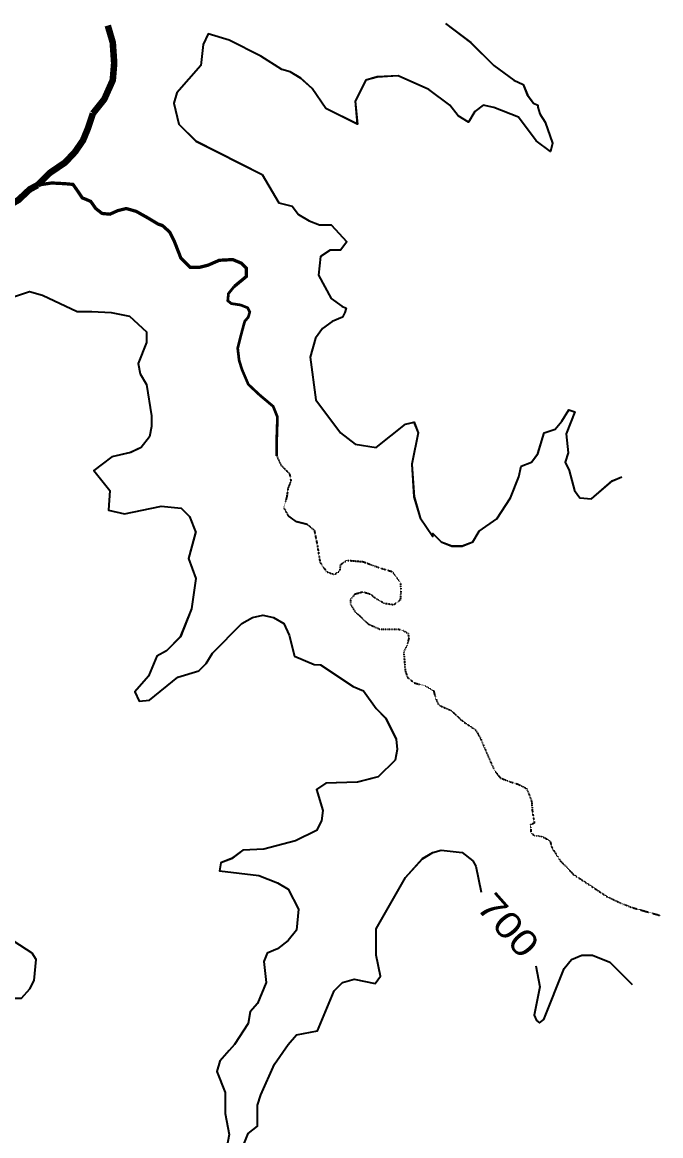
# Model space of a CAD drawing. Header units: inches. Extents: x -43639 to 75791, y -33466 to 47612.
# Drawn here: x 46587 to 75791, y -4732 to 46207 of the extents above; entities that cross this region are included whole.
import ezdxf

# ---------------------------------------------------------------- set-up
doc = ezdxf.new("R2010")
doc.units = ezdxf.units.IN
doc.header["$LTSCALE"] = 8
doc.header["$MEASUREMENT"] = 0
doc.linetypes.add('DIVIDE3', pattern=[0.75, 0.25, -0.125, 0, -0.125, 0, -0.125, 0, -0.125])
doc.layers.add('TOPO100', color=14, linetype='CONTINUOUS')
doc.layers.add('TOPOCREEK', color=5, linetype='CONTINUOUS')
doc.styles.get("Standard").update_dxf_attribs({"font": 'txt', "height": 0.2})

# ---------------------------------------------------------------- blocks, each defined once
blk = doc.blocks.new('801')
at = {"layer": 'TOPO100', "linetype": 'Continuous'}
for points in [[(44761, 33170), (46913, 33887), (47513, 33719), (49093, 32977), (49776, 32977), (50655, 32929), (51497, 32759), (52265, 32039), (52265, 31559), (51881, 30599), (51977, 30119), (52265, 29639), (52505, 28199), (52505, 27719), (52409, 27239), (52025, 26759), (51545, 26519), (50681, 26327), (50239, 25989), (50239, 25989), (49865, 25703), (50585, 24791), (50537, 23879), (51257, 23726), (52876, 24059), (52876, 24059), (52937, 24071), (53849, 23975), (54233, 23591), (54233, 23591), (54521, 22871), (54517, 22857), (54517, 22857), (54185, 21671), (54521, 20759), (54329, 19367), (53817, 18087), (53177, 17447), (52745, 17207), (52361, 16295), (51737, 15575), (51929, 15143), (52409, 15191), (53705, 16247), (54665, 16535), (55001, 16871), (55289, 17351), (56633, 18695), (57113, 18983), (57593, 19079), (58073, 18983), (58553, 18695), (58793, 18167), (59033, 17207), (59945, 16823), (60233, 16804), (61721, 15815), (62201, 15623), (62777, 14807), (63209, 14375), (63689, 13415), (63737, 12935), (63641, 12455), (62873, 11687), (61913, 11447), (60473, 11399), (60041, 11111), (60329, 10151), (60281, 9671), (60041, 9239), (59081, 8759), (57641, 8375), (56681, 8327), (56153, 7943), (55673, 7751), (55610, 7384), (57401, 7175), (58265, 6839), (58745, 6551), (59225, 5639), (59129, 4679), (59129, 4679), (58745, 4199), (58265, 3815), (57785, 3623), (57641, 3239), (57737, 2279), (57353, 1319), (57017, 935), (56921, 407), (56297, -553), (56046, -840), (56046, -840), (55625, -1321), (55481, -1801), (55865, -2761), (55865, -3721), (56057, -4681), (55865, -5641)], [(56345, -6073), (56921, -4633), (57353, -4297), (57353, -3971), (57353, -3971), (57353, -3337), (57497, -2857), (58121, -1465), (58745, -553), (59129, -121), (60089, 71), (60857, 1895), (61241, 2279), (61769, 2423), (62729, 2231), (62969, 2567), (62777, 3527), (62777, 4734), (64121, 7079), (64889, 7943), (65369, 8231), (65753, 8327), (66713, 8231), (67193, 7847), (67337, 7607), (67577, 6407)], [(70073, 3047), (70265, 2087), (70005, 778), (70102, 534), (70248, 437), (70444, 583), (71369, 2915), (71705, 3335), (72185, 3527), (72665, 3527), (73465, 3207), (74489, 2183)]]:
    blk.add_lwpolyline(points, dxfattribs=at)
at = {"layer": 'TOPO100', "width": 1.2}
blk.add_text('700', height=1200, rotation=311.642, dxfattribs=at).set_placement((67300, 5698))
blk = doc.blocks.new('902')
at = {"layer": 'TOPO100', "linetype": 'Continuous'}
for points in [[(26347, 45997), (26009, 45287), (25865, 44807), (25385, 43847), (24761, 43655), (24377, 43943), (24146, 44519), (24281, 45863)], [(29675, 45867), (29753, 45479), (30233, 45095), (30713, 45191), (31001, 45671)], [(36857, 45959), (37262, 45587), (37626, 45621), (37626, 45621), (38009, 45863)], [(65945, 46151), (67097, 45287), (68153, 44231), (69065, 43559), (69497, 43367), (69689, 42887), (69977, 42503), (70169, 42407), (70175, 42317), (70265, 42023), (70505, 41639), (70841, 40679), (70745, 40295), (70086, 40789), (69284, 41859), (68153, 42311), (67673, 42407), (67289, 42119), (67001, 41639), (66521, 41927), (66137, 42407), (65177, 43127), (63785, 43751), (62825, 43703), (62297, 43559), (61817, 42599), (61913, 41543), (60473, 42263), (59849, 43175), (59321, 43655), (58841, 43943), (58457, 44039), (57497, 44663), (56057, 45383), (55097, 45671), (54857, 45191), (54761, 44231), (53657, 42983), (53513, 42503), (53753, 41543), (54521, 40775), (57554, 39239), (58327, 37952), (58937, 37799), (59225, 37415), (59705, 37127), (60185, 36935), (60713, 36935), (61433, 36167), (61145, 35783), (61145, 35783), (60665, 35783), (60233, 35495), (60137, 34631), (60713, 33575), (61199, 33221), (61395, 33124), (61346, 32929), (61241, 32711), (60761, 32519), (60320, 32196), (59993, 31751), (59753, 30887), (60019, 28932), (61145, 27431), (61817, 26903), (62777, 26759), (64121, 27815), (64505, 27911), (64697, 27431), (64423, 26062), (64423, 26062), (64409, 25991), (64505, 24503), (64793, 23543), (65369, 22679), (65369, 22823), (65753, 22439), (66233, 22247), (66713, 22247), (67193, 22439), (67481, 22919), (68297, 23495), (68921, 24455), (69305, 25415), (69401, 25895), (69881, 26087), (70169, 26471), (70457, 27431), (70960, 27598), (71266, 27959), (71266, 27959), (71586, 28484), (71867, 28389), (71867, 28389), (71465, 27383), (71555, 26503), (71417, 26087), (71609, 25703), (71849, 24791), (72089, 24455), (72617, 24407), (73577, 25223), (74009, 25415)]]:
    blk.add_lwpolyline(points, dxfattribs=at)

msp = doc.modelspace()

# ---------------------------------------------------------------- linework, layer by layer
at = {"layer": 'TOPO100', "linetype": 'Continuous'}
for points in [[(65944.61798, 46151.23956), (67096.61798, 45287.23956), (68152.61798, 44231.23956), (69064.61798, 43559.23956), (69496.61798, 43367.23956), (69688.61798, 42887.23956), (69976.61798, 42503.23956), (70168.61798, 42407.23956), (70175.09798, 42316.75956), (70264.61798, 42023.23956), (70504.61798, 41639.23956), (70840.61798, 40679.23956), (70744.61798, 40295.23956), (70086.32198, 40788.94356), (69284.04998, 41858.67156), (68152.61798, 42311.23956), (67672.61798, 42407.23956), (67288.61798, 42119.23956), (67000.61798, 41639.23956), (66520.61798, 41927.23956), (66136.61798, 42407.23956), (65176.61798, 43127.23956), (63784.61798, 43751.23956), (62824.61798, 43703.23956), (62296.61798, 43559.23956), (61816.61798, 42599.23956), (61912.61798, 41543.23956), (60472.61798, 42263.23956), (59848.61798, 43175.23956), (59320.61798, 43655.23956), (58840.61798, 43943.23956), (58456.61798, 44039.23956), (57496.61798, 44663.23956), (56056.61798, 45383.23956), (55096.61798, 45671.23956), (54856.61798, 45191.23956), (54760.61798, 44231.23956), (53656.61798, 42983.23956), (53512.61798, 42503.23956), (53752.61798, 41543.23956), (54520.61798, 40775.23956), (57554.21798, 39239.23956), (58326.72998, 37951.71156), (58936.61798, 37799.23956), (59224.61798, 37415.23956), (59704.61798, 37127.23956), (60184.61798, 36935.23956), (60712.61798, 36935.23956), (61432.61798, 36167.23956), (61144.61798, 35783.23956), (61144.61798, 35783.23956), (60664.61798, 35783.23956), (60232.61798, 35495.23956), (60136.61798, 34631.23956), (60712.61798, 33575.23956), (61199.45798, 33221.09556), (61394.72198, 33124.13556), (61346.21798, 32928.89556), (61240.61798, 32711.23956), (60760.61798, 32519.23956), (60320.21798, 32196.39156), (59992.61798, 31751.23956), (59752.61798, 30887.23956), (60018.80198, 28932.31956), (61144.61798, 27431.23956), (61816.61798, 26903.23956), (62776.61798, 26759.23956), (64120.61798, 27815.23956), (64504.61798, 27911.23956), (64696.61798, 27431.23956), (64422.82598, 26062.32756), (64422.82598, 26062.32756), (64408.61798, 25991.23956), (64504.61798, 24503.23956), (64792.61798, 23543.23956), (65368.61798, 22679.23956), (65368.61798, 22823.23956), (65752.61798, 22439.23956), (66232.61798, 22247.23956), (66712.61798, 22247.23956), (67192.61798, 22439.23956), (67480.61798, 22919.23956), (68296.61798, 23495.23956), (68920.61798, 24455.23956), (69304.61798, 25415.23956), (69400.61798, 25895.23956), (69880.61798, 26087.23956), (70168.61798, 26471.23956), (70456.61798, 27431.23956), (70960.47398, 27598.44756), (71266.28198, 27959.31156), (71266.28198, 27959.31156), (71586.34598, 28483.78356), (71867.38598, 28388.59956), (71867.38598, 28388.59956), (71464.61798, 27383.23956), (71555.28998, 26503.23156), (71416.61798, 26087.23956), (71608.61798, 25703.23956), (71848.61798, 24791.23956), (72088.61798, 24455.23956), (72616.61798, 24407.23956), (73576.61798, 25223.23956), (74008.61798, 25415.23956)], [(44760.60998, 33169.90356), (46912.61798, 33887.23956), (47512.61798, 33719.23956), (49092.96998, 32977.37556), (49775.67398, 32977.37556), (50654.93798, 32928.89556), (51496.61798, 32759.23956), (52264.61798, 32039.23956), (52264.61798, 31559.23956), (51880.61798, 30599.23956), (51976.61798, 30119.23956), (52264.61798, 29639.23956), (52504.61798, 28199.23956), (52504.61798, 27719.23956), (52408.61798, 27239.23956), (52024.61798, 26759.23956), (51544.61798, 26519.23956), (50680.61798, 26327.23956), (50238.70598, 25989.29556), (50238.70598, 25989.29556), (49864.61798, 25703.23956), (50584.61798, 24791.23956), (50536.61798, 23879.23956), (51256.61798, 23725.63956), (52875.63398, 24058.68756), (52875.63398, 24058.68756), (52936.61798, 24071.23956), (53848.61798, 23975.23956), (54232.61798, 23591.23956), (54232.61798, 23591.23956), (54520.61798, 22871.23956), (54516.68198, 22857.19956), (54516.68198, 22857.19956), (54184.61798, 21671.23956), (54520.61798, 20759.23956), (54328.61798, 19367.23956), (53816.62598, 18087.24756), (53176.61798, 17447.23956), (52744.61798, 17207.23956), (52360.61798, 16295.23956), (51736.61798, 15575.23956), (51928.61798, 15143.23956), (52408.61798, 15191.23956), (53704.61798, 16247.23956), (54664.61798, 16535.23956), (55000.61798, 16871.23956), (55288.61798, 17351.23956), (56632.61798, 18695.23956), (57112.61798, 18983.23956), (57592.61798, 19079.23956), (58072.61798, 18983.23956), (58552.61798, 18695.23956), (58792.61798, 18167.23956), (59032.61798, 17207.23956), (59944.61798, 16823.23956), (60232.61798, 16804.03956), (61720.61798, 15815.23956), (62200.61798, 15623.23956), (62776.61798, 14807.23956), (63208.61798, 14375.23956), (63688.61798, 13415.23956), (63736.61798, 12935.23956), (63640.61798, 12455.23956), (62872.61798, 11687.23956), (61912.61798, 11447.23956), (60472.61798, 11399.23956), (60040.61798, 11111.23956), (60328.61798, 10151.23956), (60280.61798, 9671.23956), (60040.61798, 9239.23956), (59080.61798, 8759.23956), (57640.61798, 8375.23956), (56680.61798, 8327.23956), (56152.61798, 7943.23956), (55672.61798, 7751.23956), (55609.59398, 7383.99156), (57400.61798, 7175.23956), (58264.61798, 6839.23956), (58744.61798, 6551.23956), (59224.61798, 5639.23956), (59128.61798, 4679.23956), (59128.61798, 4679.23956), (58744.61798, 4199.23956), (58264.61798, 3815.23956), (57784.61798, 3623.23956), (57640.61798, 3239.23956), (57736.61798, 2279.23956), (57352.61798, 1319.23956), (57016.61798, 935.23956), (56920.61798, 407.23956), (56296.61798, -552.76044), (56045.69798, -839.51244), (56045.69798, -839.51244), (55624.61798, -1320.76044), (55480.61798, -1800.76044), (55864.61798, -2760.76044), (55864.61798, -3720.76044), (56056.61798, -4680.76044), (55864.61798, -5640.76044)], [(56344.61798, -6072.76044), (56920.61798, -4632.76044), (57352.61798, -4296.76044), (57352.61798, -3970.50444), (57352.61798, -3970.50444), (57352.61798, -3336.76044), (57496.61798, -2856.76044), (58120.61798, -1464.76044), (58744.61798, -552.76044), (59128.61798, -120.76044), (60088.61798, 71.23956), (60856.61798, 1895.23956), (61240.61798, 2279.23956), (61768.61798, 2423.23956), (62728.61798, 2231.23956), (62968.61798, 2567.23956), (62776.61798, 3527.23956), (62776.61798, 4734.10356), (64120.61798, 7079.23956), (64888.61798, 7943.23956), (65368.61798, 8231.23956), (65752.61798, 8327.23956), (66712.61798, 8231.23956), (67192.61798, 7847.23956), (67336.61798, 7607.23956), (67576.61798, 6407.23956)]]:
    msp.add_lwpolyline(points, dxfattribs=at)
at = {"layer": 'TOPO100', "linetype": 'Continuous', "elevation": 9600}
msp.add_lwpolyline([(47032.61798, 3623.23956), (46216.61798, 4151.23956), (45496.61798, 4199.23956), (45016.61798, 4103.23956), (45016.61798, 4295.23956), (44296.61798, 4199.23956), (43744.61798, 3695.23956), (43432.61798, 2375.23956), (43432.61798, 1415.23956), (43672.61798, 1031.23956), (43768.61798, 935.23956), (44248.61798, 935.23956), (44392.61798, 1271.23956), (44463.20198, 1793.59956), (45592.61798, 1559.23956), (46552.61798, 1559.23956), (46936.61798, 1991.23956), (47128.61798, 2375.23956), (47224.61798, 3335.23956), (47032.61798, 3623.23956)], dxfattribs=at)
at = {"layer": 'TOPOCREEK', "const_width": 300}
for points in [[(49817.25752, 42033.80053), (50336.72327, 42682.69524), (50726.32289, 43558.70295), (50791.25595, 44337.3766), (50726.32289, 45278.27378), (50499.05634, 46056.94744)], [(47284.8606, 38756.8827), (47836.79329, 39308.44305), (48551.05906, 39795.11393), (49005.59216, 40281.78512), (49362.72484, 40800.90058), (49589.99139, 41352.46124), (49817.25752, 42033.80053)]]:
    msp.add_lwpolyline(points, dxfattribs=at)
at = {"layer": 'TOPOCREEK', "linetype": 'DIVIDE3'}
for points, const_width in [([(45726.46253, 37686.20658), (46408.26176, 38075.5434), (46927.72751, 38562.21428), (47284.8606, 38756.8827)], 300), ([(47284.8606, 38756.8827), (47934.1933, 38854.21675), (48551.05906, 38821.77217), (48908.19215, 38789.32728), (49135.45828, 38464.87993), (49330.2583, 38172.87746), (49492.59138, 38107.98799), (49719.85793, 38010.65393), (49947.12406, 37686.20658), (50239.32367, 37459.09328), (50596.45677, 37426.64869), (50953.58986, 37588.87222), (51343.18906, 37686.20658), (51797.72216, 37556.42763), (52317.18833, 37264.42486), (52804.18754, 36972.42239), (52998.98715, 36907.53292), (53323.65371, 36615.53045), (53550.91984, 36161.30416), (53843.11987, 35415.07539), (54265.18602, 34993.29368), (54687.25218, 34993.29368), (55076.8518, 35090.62803), (55596.31755, 35317.74103), (56213.18372, 35350.18592), (56602.78334, 35187.96209), (56830.04948, 34960.84909), (56830.04948, 34571.51227), (56278.11678, 34117.28597)], 150), ([(56278.11678, 34117.28597), (56018.3837, 33792.83861), (55985.91717, 33468.39156), (56148.25024, 33338.61262), (56570.31639, 33273.72315), (56894.98254, 33143.9442), (56992.38255, 32949.27579), (56927.44907, 32722.16249), (56765.116, 32527.49408), (56700.18294, 32300.38108), (56570.31639, 31813.7102), (56440.44985, 31294.59443), (56505.38292, 30743.03408), (56635.24946, 30321.25236), (56927.44907, 29639.91307), (57446.91523, 29153.24219), (58063.78141, 28634.12642), (58258.58101, 28147.45554), (58226.11448, 27141.66889), (58226.11448, 26362.99523)], 125)]:
    msp.add_lwpolyline(points, dxfattribs=dict(at, const_width=const_width))
for points in [[(58226.11448, 26362.99523), (58420.9145, 25941.21382), (58810.51412, 25551.877), (58875.44718, 25227.42964), (58745.58064, 24902.98228), (58680.64758, 24481.20087), (58550.78104, 23994.52969), (58745.58064, 23637.63775), (59102.71373, 23378.07987), (59622.1799, 23248.30092), (59946.84604, 22956.29845), (60076.71258, 22307.40374), (60206.57912, 21496.28551), (60498.77874, 21074.5041), (60855.91183, 20944.72515), (61115.64491, 21106.94868), (61148.11144, 21398.95145), (61440.31105, 21593.61956), (62187.04335, 21528.73039), (62868.84259, 21269.17251), (63518.17529, 21074.5041), (63875.30838, 20587.83291), (63907.77491, 20230.94097), (63875.30838, 19776.71467), (63583.10835, 19549.60168), (63161.0422, 19614.49115), (62803.90952, 19809.15956), (62511.70991, 20036.27256), (62154.57682, 20133.60692), (61797.44415, 20036.27256), (61602.64413, 19809.15956), (61602.64413, 19582.04626), (61797.44415, 19257.59921), (62414.3099, 18673.59397), (62933.77607, 18446.48067), (63777.90837, 18446.48067), (64005.17492, 18381.5912), (64232.44106, 18251.81226), (64264.90759, 18024.69926), (64199.97453, 17732.69679), (64037.64145, 17408.24943), (64070.10798, 16954.02314), (64102.57452, 16532.24172), (64199.97453, 16240.23895), (64524.64067, 15980.68107), (65011.6403, 15850.90243), (65401.23993, 15623.78913), (65498.63952, 15266.89719), (65628.50606, 14974.89442)], [(65628.50606, 14974.89442), (66212.90528, 14715.33653), (66732.37145, 14228.66565), (67316.77067, 13839.32883), (67544.03722, 13449.992), (67803.77031, 12833.54218), (68160.90298, 12022.42394), (68453.10259, 11633.08711), (68875.16875, 11470.86328), (69297.2349, 11341.08434), (69654.36799, 11146.41623), (69881.63454, 10594.85557), (69914.10107, 10140.62928), (70011.50108, 9556.62434), (69816.70106, 9491.73487), (69849.16759, 9361.95593), (69849.16759, 9134.84263), (70011.50108, 9005.06368), (70303.7007, 8972.6191), (70530.96683, 8875.28504), (70725.76685, 8745.5061), (70823.16686, 8421.05875), (71180.29953, 7869.49809), (71797.16571, 7220.60368), (72446.49799, 6798.82197), (73323.09725, 6214.81703), (74004.89649, 5890.36968), (74524.36223, 5695.70126), (75790.56111, 5338.80932)]]:
    msp.add_lwpolyline(points, dxfattribs=at)

# ---------------------------------------------------------------- block references
at = {"layer": 'TOPOCREEK'}
for name in ['902', '801']:
    msp.add_blockref(name, (0, 0), dxfattribs=at)

doc.saveas('drawing.dxf')
